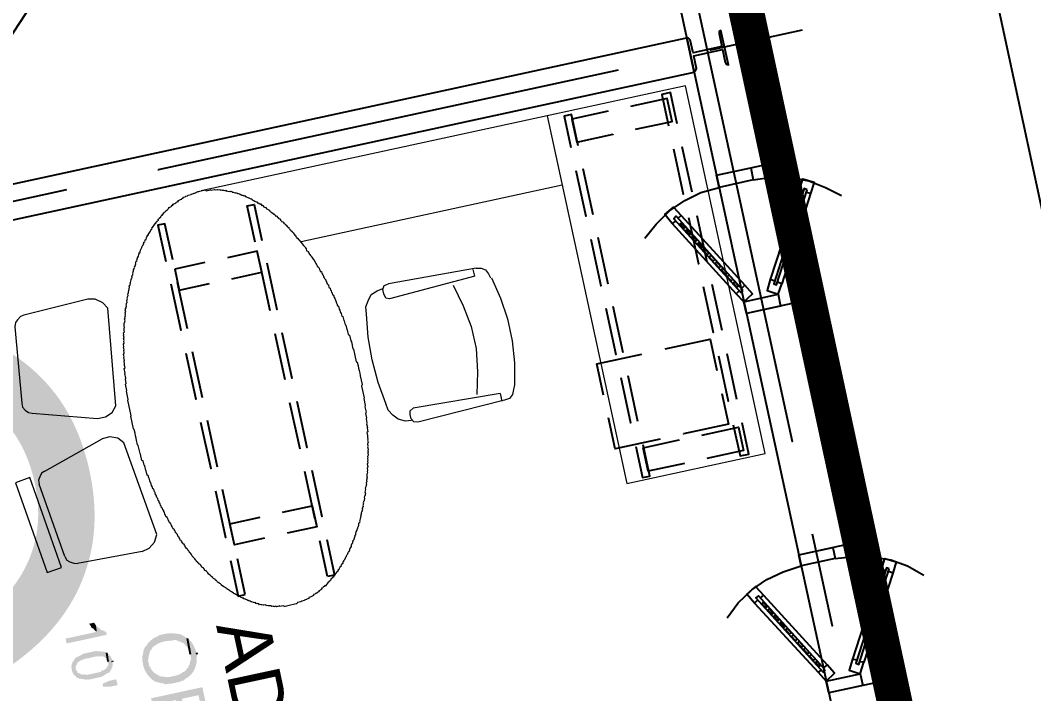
# Model space of a CAD drawing. Header units: inches. Extents: x -48022 to 80112, y -8164 to 5118.
# Drawn here: x 63969.9 to 64142.2, y 1388.5 to 1502.9 of the extents above; entities that cross this region are included whole.
import ezdxf
from ezdxf.enums import TextEntityAlignment as Align
from ezdxf.xclip import XClip

# ---------------------------------------------------------------- set-up
doc = ezdxf.new("R2010")
doc.units = ezdxf.units.IN
doc.header["$LTSCALE"] = 10
doc.header["$XCLIPFRAME"] = 0
doc.header["$PDMODE"] = 32
doc.linetypes.add('Amconstr', pattern=[9999, 9999, 0])
for name, color, linetype in [('1_DIM', 1, 'Continuous'), ('1_TEXT', 3, 'Continuous'), ('A-TEXT-P', 3, 'Continuous'), ('FURN', 6, 'Continuous'), ('new partion wall', 1, 'Continuous'), ('Plot Boundary', 1, 'Continuous'), ('roads & footpath', 161, 'Continuous')]:
    doc.layers.add(name, color=color, linetype=linetype)
doc.styles.add('1by8in-1F', font='arial.ttf', dxfattribs={"height": 6})
doc.styles.add('ARC_IMP 001 1_1', font='ARIALN.TTF', dxfattribs={"height": 0.078125})
doc.styles.get("Standard").update_dxf_attribs({"font": 'sanss___.ttf'})
doc.dimstyles.new('STANDARD_WS', dxfattribs={"dimscale": 180, "dimtxt": 0.18, "dimasz": 0.0625, "dimexe": 0.1875, "dimexo": 0.0625, "dimgap": 0.09375, "dimtad": 0, "dimdec": 0, "dimzin": 3, "dimdsep": 46, "dimlunit": 4, "dimtxsty": 'Standard', "dimblk": 'DOT', "dimcen": 0.09375, "dimadec": 3, "dimazin": 0, "dimtfac": 1, "dimtdec": 0, "dimtofl": 0, "dimtmove": 1, "dimatfit": 3, "dimldrblk": 'CLOSED', "dimfxl": 0, "dimfrac": 2, "dimtolj": 1, "dimtzin": 3, "dimarcsym": 0})

# ---------------------------------------------------------------- blocks, each defined once
blk = doc.blocks.new('pdf plan')
for points in [[(293.067, 417.253), (293.034, 417.237), (293.017, 417.187), (292.984, 417.187), (292.968, 417.154), (292.902, 417.088), (292.902, 417.088), (292.895, 417.075), (292.889, 417.06), (292.882, 417.044), (292.875, 417.027), (292.867, 417.009), (292.86, 416.99), (292.853, 416.97), (292.845, 416.95), (292.838, 416.928), (292.831, 416.907), (292.824, 416.885), (292.817, 416.863), (292.81, 416.84), (292.804, 416.818), (292.798, 416.796), (292.793, 416.774), (292.788, 416.753), (292.783, 416.732), (292.779, 416.712), (292.776, 416.693), (292.773, 416.674), (292.771, 416.656), (292.77, 416.64), (292.769, 416.625), (292.769, 416.625), (292.769, 416.36), (292.802, 416.311), (292.802, 416.261), (292.819, 416.228), (292.819, 416.178), (292.869, 416.096), (292.869, 416.079), (292.902, 416.029), (292.951, 415.947), (292.984, 415.93), (293.017, 415.881), (293.051, 415.831), (293.067, 415.814), (293.117, 415.781), (293.166, 415.748), (293.183, 415.748), (293.216, 415.732), (293.266, 415.715), (293.299, 415.699), (293.348, 415.666), (293.414, 415.666), (293.448, 415.649), (293.497, 415.649), (293.497, 415.649), (293.52, 415.647), (293.543, 415.646), (293.565, 415.644), (293.588, 415.644), (293.611, 415.643), (293.633, 415.644), (293.656, 415.644), (293.678, 415.645), (293.701, 415.647), (293.723, 415.649), (293.746, 415.652), (293.768, 415.655), (293.79, 415.659), (293.812, 415.664), (293.834, 415.669), (293.856, 415.675), (293.878, 415.681), (293.9, 415.689), (293.921, 415.697), (293.942, 415.705), (293.964, 415.715), (293.985, 415.725), (294.006, 415.736), (294.026, 415.748), (294.026, 415.748), (294.109, 415.798), (294.159, 415.831), (293.497, 415.831), (293.448, 415.864), (293.414, 415.864), (293.249, 415.947), (293.199, 415.98), (293.183, 416.029), (293.166, 416.029), (293.133, 416.046), (293.133, 416.046), (293.117, 416.073), (293.103, 416.1), (293.089, 416.127), (293.077, 416.155), (293.065, 416.182), (293.055, 416.21), (293.046, 416.238), (293.038, 416.266), (293.031, 416.294), (293.025, 416.322), (293.02, 416.35), (293.015, 416.379), (293.012, 416.407), (293.01, 416.436), (293.009, 416.465), (293.008, 416.493), (293.009, 416.522), (293.01, 416.551), (293.012, 416.58), (293.015, 416.608), (293.019, 416.637), (293.023, 416.666), (293.028, 416.695), (293.034, 416.724), (293.034, 416.724), (293.034, 416.84), (293.067, 416.923), (293.1, 416.939), (293.117, 416.989), (293.133, 417.022), (293.166, 417.038), (293.183, 417.071), (293.199, 417.105), (293.199, 417.105), (293.21, 417.111), (293.22, 417.117), (293.23, 417.122), (293.241, 417.128), (293.251, 417.134), (293.261, 417.139), (293.272, 417.145), (293.282, 417.15), (293.292, 417.155), (293.303, 417.16), (293.313, 417.166), (293.323, 417.171), (293.334, 417.176), (293.344, 417.181), (293.354, 417.186), (293.365, 417.192), (293.375, 417.197), (293.386, 417.202), (293.396, 417.208), (293.406, 417.213), (293.417, 417.219), (293.427, 417.225), (293.437, 417.231), (293.448, 417.237), (293.448, 417.237), (293.596, 417.237)], [(293.596, 417.452), (293.547, 417.452), (293.547, 417.452), (293.528, 417.448), (293.509, 417.444), (293.49, 417.44), (293.471, 417.436), (293.452, 417.432), (293.433, 417.429), (293.414, 417.425), (293.395, 417.421), (293.376, 417.416), (293.357, 417.412), (293.338, 417.407), (293.319, 417.402), (293.301, 417.397), (293.283, 417.391), (293.264, 417.385), (293.247, 417.378), (293.229, 417.371), (293.212, 417.364), (293.195, 417.355), (293.178, 417.346), (293.162, 417.337), (293.147, 417.326), (293.131, 417.315), (293.117, 417.303), (293.117, 417.303), (293.067, 417.253), (293.596, 417.237), (293.729, 417.237), (293.795, 417.22), (293.828, 417.187), (293.878, 417.171), (293.927, 417.154), (293.944, 417.138), (293.977, 417.105), (294.026, 417.071), (294.043, 417.038), (294.076, 417.005), (294.109, 416.956), (294.126, 416.923), (294.126, 416.873), (294.175, 416.79), (294.175, 416.757), (294.192, 416.691), (294.192, 416.691), (294.192, 416.681), (294.192, 416.67), (294.192, 416.66), (294.192, 416.65), (294.192, 416.64), (294.192, 416.629), (294.192, 416.619), (294.192, 416.609), (294.192, 416.599), (294.192, 416.589), (294.192, 416.579), (294.192, 416.569), (294.192, 416.559), (294.192, 416.55), (294.192, 416.54), (294.192, 416.531), (294.192, 416.521), (294.192, 416.512), (294.192, 416.503), (294.192, 416.494), (294.192, 416.485), (294.192, 416.476), (294.192, 416.468), (294.192, 416.46), (294.192, 416.46), (294.192, 416.393), (294.175, 416.344), (294.175, 416.311), (294.159, 416.244), (294.126, 416.195), (294.126, 416.162), (294.109, 416.112), (294.093, 416.096), (294.043, 416.046), (294.026, 416.029), (294.026, 416.013), (293.977, 415.98), (293.96, 415.947), (293.927, 415.93), (293.878, 415.897), (293.828, 415.881), (293.795, 415.864), (293.745, 415.864), (293.712, 415.831), (293.596, 415.831), (294.159, 415.831), (294.192, 415.864), (294.225, 415.897), (294.258, 415.947), (294.275, 415.98), (294.324, 416.079), (294.357, 416.162), (294.407, 416.244), (294.407, 416.344), (294.423, 416.393), (294.423, 416.724), (294.407, 416.79), (294.407, 416.84), (294.357, 416.923), (294.341, 416.956), (294.341, 417.005), (294.324, 417.022), (294.275, 417.105), (294.258, 417.138), (294.225, 417.171), (294.192, 417.22), (294.159, 417.237), (294.109, 417.286), (294.076, 417.303), (294.043, 417.32), (294.026, 417.336), (293.894, 417.402), (293.828, 417.402), (293.795, 417.419), (293.745, 417.419), (293.712, 417.452), (293.646, 417.452)], [(295.929, 417.402), (294.754, 417.402), (294.754, 415.666), (294.986, 415.666), (294.986, 416.46), (295.813, 416.46), (295.813, 416.658), (294.986, 416.658), (294.986, 417.22), (295.929, 417.22)], [(292.389, 414.673), (292.29, 414.673), (292.273, 414.64), (292.24, 414.607), (292.224, 414.59), (292.207, 414.541), (292.191, 414.524), (292.141, 414.491), (292.124, 414.491), (292.108, 414.458), (292.075, 414.442), (292.042, 414.425), (292.009, 414.392), (292.224, 414.375), (292.224, 413.317), (292.389, 413.317)], [(292.968, 414.541), (292.951, 414.508), (292.918, 414.491), (292.902, 414.442), (292.902, 414.392), (292.885, 414.375), (292.885, 414.359), (292.869, 414.342), (292.869, 414.276), (292.836, 414.227), (292.836, 414.227), (292.836, 414.218), (292.836, 414.21), (292.836, 414.203), (292.836, 414.195), (292.836, 414.187), (292.836, 414.18), (292.836, 414.172), (292.836, 414.165), (292.836, 414.157), (292.836, 414.15), (292.836, 414.143), (292.836, 414.136), (292.836, 414.128), (292.836, 414.121), (292.836, 414.114), (292.836, 414.107), (292.836, 414.099), (292.836, 414.092), (292.836, 414.084), (292.836, 414.077), (292.836, 414.069), (292.836, 414.061), (292.836, 414.053), (292.836, 414.045), (292.836, 414.045), (292.836, 413.863), (292.836, 413.863), (292.836, 413.843), (292.836, 413.826), (292.837, 413.811), (292.838, 413.797), (292.839, 413.786), (292.841, 413.776), (292.842, 413.767), (292.844, 413.76), (292.846, 413.753), (292.848, 413.748), (292.85, 413.743), (292.852, 413.739), (292.854, 413.735), (292.856, 413.731), (292.858, 413.727), (292.86, 413.723), (292.862, 413.719), (292.863, 413.714), (292.865, 413.708), (292.866, 413.702), (292.867, 413.694), (292.868, 413.686), (292.868, 413.676), (292.869, 413.664), (292.869, 413.664), (292.885, 413.631), (292.885, 413.598), (292.902, 413.582), (292.902, 413.532), (292.918, 413.515), (292.918, 413.482), (292.951, 413.466), (292.968, 413.449), (292.984, 413.433), (293.017, 413.4), (293.034, 413.367), (293.051, 413.367), (293.1, 413.333), (293.1, 413.333), (293.105, 413.331), (293.109, 413.329), (293.114, 413.327), (293.119, 413.325), (293.125, 413.323), (293.131, 413.321), (293.137, 413.319), (293.143, 413.318), (293.15, 413.316), (293.156, 413.314), (293.163, 413.312), (293.17, 413.311), (293.178, 413.309), (293.185, 413.308), (293.193, 413.306), (293.201, 413.305), (293.209, 413.304), (293.216, 413.303), (293.225, 413.302), (293.233, 413.302), (293.241, 413.301), (293.249, 413.301), (293.257, 413.3), (293.266, 413.3), (293.266, 413.3), (293.348, 413.3), (293.398, 413.317), (293.431, 413.317), (293.448, 413.333), (293.497, 413.367), (293.514, 413.383), (293.563, 413.4), (293.58, 413.433), (293.266, 413.433), (293.216, 413.449), (293.199, 413.449), (293.166, 413.466), (293.117, 413.515), (293.067, 413.548), (293.067, 413.582), (293.051, 413.598), (293.051, 413.615), (293.034, 413.631), (293.034, 413.631), (293.034, 413.65), (293.033, 413.667), (293.033, 413.681), (293.032, 413.692), (293.03, 413.702), (293.029, 413.71), (293.028, 413.716), (293.026, 413.722), (293.024, 413.727), (293.023, 413.731), (293.021, 413.735), (293.02, 413.739), (293.018, 413.743), (293.017, 413.748), (293.015, 413.754), (293.014, 413.761), (293.014, 413.77), (293.013, 413.78), (293.013, 413.792), (293.013, 413.807), (293.013, 413.825), (293.014, 413.845), (293.016, 413.869), (293.017, 413.896), (293.017, 413.896), (293.017, 414.061), (293.017, 414.061), (293.016, 414.094), (293.014, 414.122), (293.013, 414.145), (293.013, 414.165), (293.013, 414.18), (293.013, 414.193), (293.014, 414.203), (293.014, 414.21), (293.015, 414.215), (293.017, 414.219), (293.018, 414.221), (293.02, 414.222), (293.021, 414.223), (293.023, 414.224), (293.024, 414.225), (293.026, 414.227), (293.028, 414.229), (293.029, 414.233), (293.03, 414.239), (293.032, 414.247), (293.033, 414.258), (293.033, 414.272), (293.034, 414.289), (293.034, 414.309), (293.034, 414.309), (293.051, 414.342), (293.051, 414.375), (293.067, 414.392), (293.067, 414.425), (293.1, 414.442), (293.133, 414.491), (293.166, 414.508), (293.199, 414.524), (293.266, 414.524)], [(293.266, 414.673), (293.199, 414.673), (293.166, 414.657), (293.117, 414.657), (293.1, 414.64), (293.051, 414.607), (293.034, 414.59), (292.984, 414.574), (292.968, 414.541), (293.266, 414.524), (293.348, 414.524), (293.398, 414.508), (293.414, 414.491), (293.431, 414.458), (293.481, 414.425), (293.481, 414.392), (293.497, 414.375), (293.497, 414.359), (293.514, 414.342), (293.514, 414.243), (293.547, 414.227), (293.547, 414.045), (293.547, 414.045), (293.547, 414.034), (293.547, 414.024), (293.547, 414.013), (293.547, 414.002), (293.547, 413.991), (293.547, 413.98), (293.547, 413.969), (293.547, 413.958), (293.547, 413.946), (293.547, 413.935), (293.547, 413.924), (293.547, 413.912), (293.547, 413.901), (293.547, 413.89), (293.547, 413.878), (293.547, 413.867), (293.547, 413.856), (293.547, 413.845), (293.547, 413.834), (293.547, 413.823), (293.547, 413.812), (293.547, 413.801), (293.547, 413.79), (293.547, 413.78), (293.547, 413.78), (293.547, 413.747), (293.514, 413.697), (293.514, 413.697), (293.516, 413.686), (293.517, 413.676), (293.518, 413.667), (293.519, 413.66), (293.52, 413.654), (293.52, 413.648), (293.52, 413.644), (293.52, 413.64), (293.519, 413.637), (293.518, 413.634), (293.517, 413.632), (293.516, 413.629), (293.514, 413.626), (293.512, 413.624), (293.51, 413.62), (293.508, 413.616), (293.505, 413.612), (293.502, 413.607), (293.499, 413.6), (293.496, 413.593), (293.492, 413.584), (293.489, 413.574), (293.485, 413.562), (293.481, 413.548), (293.481, 413.548), (293.431, 413.515), (293.414, 413.466), (293.365, 413.466), (293.348, 413.449), (293.299, 413.433), (293.266, 413.433), (293.58, 413.433), (293.596, 413.466), (293.629, 413.482), (293.629, 413.532), (293.646, 413.582), (293.663, 413.598), (293.663, 413.631), (293.696, 413.681), (293.696, 413.747), (293.712, 413.78), (293.712, 413.78), (293.712, 413.792), (293.712, 413.805), (293.712, 413.817), (293.712, 413.828), (293.712, 413.84), (293.712, 413.852), (293.712, 413.863), (293.712, 413.875), (293.712, 413.886), (293.712, 413.898), (293.712, 413.909), (293.712, 413.921), (293.712, 413.932), (293.712, 413.943), (293.712, 413.955), (293.712, 413.966), (293.712, 413.978), (293.712, 413.989), (293.712, 414.001), (293.712, 414.013), (293.712, 414.025), (293.712, 414.037), (293.712, 414.049), (293.712, 414.061), (293.712, 414.061), (293.712, 414.21), (293.696, 414.243), (293.696, 414.293), (293.663, 414.342), (293.663, 414.375), (293.646, 414.392), (293.629, 414.442), (293.629, 414.491), (293.629, 414.491), (293.614, 414.507), (293.601, 414.52), (293.589, 414.532), (293.579, 414.541), (293.571, 414.55), (293.564, 414.557), (293.557, 414.562), (293.552, 414.567), (293.548, 414.571), (293.544, 414.575), (293.54, 414.578), (293.536, 414.58), (293.533, 414.583), (293.529, 414.585), (293.524, 414.588), (293.519, 414.592), (293.513, 414.596), (293.506, 414.601), (293.498, 414.606), (293.488, 414.613), (293.477, 414.622), (293.464, 414.632), (293.448, 414.643), (293.431, 414.657), (293.431, 414.657), (293.398, 414.657), (293.348, 414.673), (293.299, 414.673)], [(293.944, 414.194), (293.894, 414.442), (293.894, 414.673), (294.093, 414.673), (294.093, 414.442), (294.043, 414.194)], [(292.009, 414.392), (291.975, 414.375), (291.926, 414.359), (291.909, 414.342), (291.909, 414.16), (291.926, 414.194), (291.975, 414.21), (292.009, 414.227), (292.042, 414.227), (292.075, 414.243), (292.075, 414.276), (292.124, 414.293), (292.141, 414.309), (292.191, 414.342), (292.207, 414.359), (292.224, 414.375)]]:
    blk.add_hatch(color=250).paths.add_polyline_path(points)
at = {"color": 250, "linetype": 'Continuous', "lineweight": 9}
blk.add_line((278.694, 420.793), (278.694, 420.843), dxfattribs=at)
at = {"color": 250, "linetype": 'Continuous', "lineweight": -2}
for p, q in [((293.067, 417.253), (293.596, 417.237)), ((293.596, 417.452), (293.646, 417.452)), ((292.968, 414.541), (293.266, 414.524)), ((293.266, 414.673), (293.299, 414.673))]:
    blk.add_line(p, q, dxfattribs=at)
for points in [[(277.718, 441.418), (277.718, 438.309), (277.718, 438.309)], [(282.217, 438.788), (282.25, 439.4), (282.399, 439.996), (282.63, 440.575), (282.961, 441.071), (283.342, 441.534)], [(295.035, 438.788), (295.102, 439.4), (295.234, 439.996), (295.465, 440.575), (295.78, 441.071), (296.193, 441.534)], [(282.928, 440.327), (282.862, 440.211), (282.531, 440.393), (282.713, 440.74), (283.06, 440.542), (282.994, 440.426)], [(295.78, 440.327), (295.713, 440.211), (295.383, 440.393), (295.565, 440.74), (295.912, 440.542), (295.829, 440.426)], [(283.06, 440.542), (285.773, 438.987), (285.773, 438.987)], [(295.912, 440.542), (298.591, 438.987), (298.591, 438.987)], [(282.862, 440.211), (285.558, 438.639), (285.558, 438.639)], [(295.713, 440.211), (298.409, 438.639), (298.409, 438.639)], [(285.641, 438.772), (285.558, 438.639), (285.889, 438.458), (286.087, 438.788), (285.773, 438.987), (285.69, 438.855)], [(298.476, 438.772), (298.409, 438.639), (298.74, 438.458), (298.939, 438.788), (298.591, 438.987), (298.542, 438.855)], [(275.403, 438.209), (290.95, 438.209), (290.95, 438.209)], [(285.69, 437.564), (285.773, 437.432), (286.087, 437.631), (285.889, 437.961), (285.558, 437.779), (285.641, 437.647)], [(294.076, 438.209), (297.186, 438.209), (297.186, 438.209)], [(298.542, 437.564), (298.591, 437.432), (298.939, 437.631), (298.74, 437.961), (298.409, 437.779), (298.476, 437.647)], [(281.803, 437.631), (286.484, 437.631), (286.484, 437.631)], [(283.342, 434.868), (282.961, 435.332), (282.63, 435.861), (282.399, 436.423), (282.25, 437.002), (282.217, 437.631)], [(282.862, 436.208), (285.558, 437.779), (285.558, 437.779)], [(294.655, 437.631), (299.336, 437.631), (299.336, 437.631)], [(296.193, 434.868), (295.78, 435.332), (295.465, 435.861), (295.234, 436.423), (295.102, 437.002), (295.035, 437.631)], [(295.713, 436.208), (298.409, 437.779), (298.409, 437.779)], [(283.06, 435.861), (285.773, 437.432), (285.773, 437.432)], [(295.912, 435.861), (298.591, 437.432), (298.591, 437.432)], [(279.868, 436.721), (278.81, 436.721), (278.81, 436.423), (279.868, 436.423)], [(282.184, 436.721), (280.646, 436.721), (280.646, 436.721)], [(284.549, 436.721), (282.978, 436.721), (282.978, 436.721)], [(286.865, 436.721), (285.31, 436.721), (285.31, 436.721)], [(289.197, 436.721), (287.659, 436.721), (287.659, 436.721)], [(291.049, 436.423), (291.049, 436.721), (289.991, 436.721)], [(279.753, 435.332), (279.753, 436.572), (278.975, 436.572), (278.975, 435.332)], [(280.646, 436.423), (282.184, 436.423), (282.184, 436.423)], [(282.978, 436.423), (284.549, 436.423), (284.549, 436.423)], [(285.31, 436.423), (286.865, 436.423), (286.865, 436.423)], [(287.063, 434.753), (287.063, 436.274), (288.122, 436.274)], [(287.659, 436.423), (289.197, 436.423), (289.197, 436.423)], [(288.899, 436.274), (289.941, 436.274), (289.941, 436.274)], [(289.941, 436.274), (289.941, 434.753), (289.941, 434.753)], [(289.991, 436.423), (291.049, 436.423), (291.049, 436.423)], [(290.106, 435.332), (290.106, 436.572), (290.9, 436.572), (290.9, 435.332)], [(282.994, 435.993), (283.06, 435.861), (282.713, 435.679), (282.531, 436.01), (282.862, 436.208), (282.928, 436.076)], [(295.829, 435.993), (295.912, 435.861), (295.565, 435.679), (295.383, 436.01), (295.713, 436.208), (295.78, 436.076)], [(277.718, 435.183), (277.718, 419.602), (277.718, 419.602)], [(278.975, 434.571), (278.975, 433.347), (279.753, 433.347)], [(279.753, 433.347), (279.753, 434.571), (279.753, 434.571)], [(290.106, 433.347), (290.106, 434.571), (290.106, 434.571)], [(290.9, 434.571), (290.9, 433.347), (290.106, 433.347)], [(288.122, 432.437), (287.063, 432.437), (287.063, 433.959)], [(289.941, 433.959), (289.941, 432.437), (288.899, 432.437)], [(279.885, 433.363), (278.826, 433.363), (278.826, 433.115), (279.885, 433.115)], [(282.217, 433.363), (280.662, 433.363), (280.662, 433.363)], [(284.566, 433.363), (282.994, 433.363), (282.994, 433.363)], [(286.898, 433.363), (285.326, 433.363), (285.326, 433.363)], [(289.213, 433.363), (287.675, 433.363), (287.675, 433.363)], [(291.066, 433.115), (291.066, 433.363), (290.007, 433.363)], [(280.662, 433.115), (282.217, 433.115), (282.217, 433.115)], [(282.994, 433.115), (284.566, 433.115), (284.566, 433.115)], [(285.326, 433.115), (286.898, 433.115), (286.898, 433.115)], [(287.675, 433.115), (289.213, 433.115), (289.213, 433.115)], [(290.007, 433.115), (291.066, 433.115), (291.066, 433.115)], [(280.728, 422.232), (279.504, 422.232), (279.504, 422.463), (280.728, 422.463)], [(281.754, 421.223), (281.754, 422.232), (281.043, 422.232), (281.043, 421.223)], [(281.489, 422.463), (283.06, 422.463), (283.06, 422.463)], [(283.06, 422.232), (281.489, 422.232), (281.489, 422.232)], [(283.838, 422.463), (285.393, 422.463), (285.393, 422.463)], [(285.393, 422.232), (283.838, 422.232), (283.838, 422.232)], [(286.17, 422.463), (287.741, 422.463), (287.741, 422.463)], [(287.741, 422.232), (286.17, 422.232), (286.17, 422.232)], [(288.502, 422.463), (290.073, 422.463), (290.073, 422.463)], [(290.073, 422.232), (288.502, 422.232), (288.502, 422.232)], [(289.66, 421.223), (289.66, 422.232), (290.371, 422.232), (290.371, 421.223)], [(290.851, 422.463), (292.058, 422.463), (292.058, 422.232)], [(292.058, 422.232), (290.851, 422.232), (290.851, 422.232)], [(281.043, 419.437), (281.754, 419.437), (281.754, 420.462)], [(281.043, 420.462), (281.043, 419.437), (281.043, 419.437)], [(290.371, 419.437), (289.66, 419.437), (289.66, 420.462)], [(290.371, 420.462), (290.371, 419.437), (290.371, 419.437)], [(280.728, 419.437), (279.504, 419.437), (279.504, 419.205), (280.728, 419.205)], [(283.06, 419.437), (281.489, 419.437), (281.489, 419.437)], [(281.489, 419.205), (283.06, 419.205), (283.06, 419.205)], [(285.393, 419.437), (283.838, 419.437), (283.838, 419.437)], [(283.838, 419.205), (285.393, 419.205), (285.393, 419.205)], [(287.741, 419.437), (286.17, 419.437), (286.17, 419.437)], [(286.17, 419.205), (287.741, 419.205), (287.741, 419.205)], [(290.073, 419.437), (288.502, 419.437), (288.502, 419.437)], [(288.502, 419.205), (290.073, 419.205), (290.073, 419.205)], [(292.058, 419.437), (290.851, 419.437), (290.851, 419.437)], [(290.851, 419.205), (292.058, 419.205), (292.058, 419.437)], [(277.718, 416.493), (277.718, 413.383), (277.718, 413.383)]]:
    blk.add_lwpolyline(points, dxfattribs=at)
for points in [[(282.912, 440.459), (282.845, 440.376), (285.723, 438.722), (285.773, 438.805)], [(295.747, 440.459), (295.697, 440.376), (298.558, 438.722), (298.625, 438.805)], [(281.803, 437.631), (281.803, 439.946), (273.633, 439.946), (273.633, 437.631)], [(294.655, 437.631), (294.655, 439.946), (286.484, 439.946), (286.484, 437.631)], [(307.506, 437.631), (307.506, 439.946), (299.336, 439.946), (299.336, 437.631)], [(277.238, 437.73), (277.172, 437.68), (277.156, 437.631), (278.314, 437.631), (278.28, 437.68), (278.214, 437.73), (277.784, 437.73), (277.784, 438.706), (278.214, 438.706), (278.28, 438.722), (278.314, 438.788), (277.156, 438.788), (277.172, 438.722), (277.238, 438.706), (277.685, 438.706), (277.685, 437.73)], [(281.803, 437.631), (281.803, 438.788), (282.217, 438.788), (282.217, 437.631)], [(286.087, 437.631), (286.087, 438.788), (286.484, 438.788), (286.484, 437.631)], [(294.655, 437.631), (294.655, 438.788), (295.035, 438.788), (295.035, 437.631)], [(298.939, 437.631), (298.939, 438.788), (299.336, 438.788), (299.336, 437.631)], [(285.723, 437.68), (282.845, 436.043), (282.912, 435.943), (285.773, 437.597)], [(298.558, 437.68), (295.697, 436.043), (295.747, 435.943), (298.625, 437.597)], [(284.863, 437.184), (285.029, 437.283), (285.078, 437.217), (284.896, 437.118)], [(285.111, 437.333), (285.277, 437.432), (285.326, 437.366), (285.161, 437.267)], [(285.36, 437.482), (285.541, 437.564), (285.575, 437.498), (285.409, 437.416)], [(297.715, 437.184), (297.88, 437.283), (297.93, 437.217), (297.748, 437.118)], [(297.963, 437.333), (298.128, 437.432), (298.178, 437.366), (298.013, 437.267)], [(298.211, 437.482), (298.393, 437.564), (298.409, 437.498), (298.261, 437.416)], [(284.351, 436.886), (284.516, 436.985), (284.566, 436.919), (284.4, 436.82)], [(284.599, 437.035), (284.781, 437.134), (284.814, 437.068), (284.648, 436.969)], [(297.202, 436.886), (297.367, 436.985), (297.417, 436.919), (297.252, 436.82)], [(297.45, 437.035), (297.632, 437.134), (297.665, 437.068), (297.5, 436.969)], [(283.871, 436.589), (284.036, 436.688), (284.053, 436.622), (283.887, 436.539)], [(284.102, 436.737), (284.268, 436.837), (284.301, 436.77), (284.136, 436.671)], [(296.689, 436.589), (296.871, 436.688), (296.904, 436.622), (296.739, 436.539)], [(296.954, 436.737), (297.119, 436.837), (297.152, 436.77), (296.987, 436.671)], [(283.358, 436.307), (283.524, 436.39), (283.54, 436.34), (283.375, 436.241)], [(283.606, 436.456), (283.772, 436.539), (283.805, 436.473), (283.639, 436.39)], [(296.193, 436.307), (296.359, 436.39), (296.392, 436.34), (296.226, 436.241)], [(296.441, 436.456), (296.607, 436.539), (296.656, 436.473), (296.474, 436.39)], [(283.11, 436.159), (283.276, 436.241), (283.292, 436.192), (283.127, 436.092)], [(295.929, 436.159), (296.094, 436.241), (296.144, 436.192), (295.978, 436.092)]]:
    blk.add_lwpolyline(points, close=True, dxfattribs=at)
at = {"color": 250, "linetype": 'Continuous', "lineweight": 20}
for points in [[(281.803, 439.946), (281.803, 440.161), (286.484, 440.161), (286.484, 439.946)], [(294.655, 439.946), (294.655, 440.161), (299.336, 440.161), (299.336, 439.946)]]:
    blk.add_lwpolyline(points, dxfattribs=at)
at = {"color": 250, "linetype": 'Continuous', "lineweight": 13}
for points in [[(277.156, 437.631), (277.156, 412.953), (277.156, 412.953)], [(278.314, 437.631), (278.314, 412.953), (278.314, 412.953)]]:
    blk.add_lwpolyline(points, dxfattribs=at)
at = {"color": 250, "linetype": 'Continuous', "lineweight": 9}
for points in [[(278.694, 437.25), (278.694, 432.569), (291.148, 432.569), (291.148, 437.25)], [(289.958, 413.185), (289.891, 413.681), (286.765, 413.284), (286.832, 412.788)]]:
    blk.add_lwpolyline(points, close=True, dxfattribs=at)
for points in [[(278.694, 432.569), (278.694, 420.843), (278.694, 420.843)], [(281.043, 432.569), (281.043, 423.721), (281.043, 423.721)], [(283.127, 429.195), (283.16, 429.361), (283.242, 429.493), (283.391, 429.559), (283.54, 429.592)], [(283.54, 429.625), (284.268, 429.774), (284.979, 429.857), (285.723, 429.857), (286.451, 429.774), (287.162, 429.625)], [(287.162, 429.625), (287.311, 429.559), (287.311, 429.559)], [(287.311, 429.559), (287.46, 429.493), (287.576, 429.361), (287.592, 429.195)], [(283.127, 429.195), (283.011, 426.251), (283.011, 426.251)], [(283.375, 429.096), (283.143, 429.096), (283.143, 429.096)], [(283.375, 429.096), (283.507, 426.185), (283.507, 426.185)], [(287.344, 429.096), (287.212, 426.185), (287.212, 426.185)], [(287.344, 429.096), (287.609, 429.096), (287.609, 429.096)], [(287.592, 429.195), (287.692, 426.235), (287.692, 426.235)], [(283.507, 428.335), (284.251, 428.517), (284.979, 428.633), (285.723, 428.633), (286.484, 428.517), (287.212, 428.335)], [(283.16, 426.036), (283.044, 426.102), (283.011, 426.251)], [(287.692, 426.235), (287.659, 426.102), (287.543, 426.036)], [(283.838, 425.325), (283.606, 425.358), (283.424, 425.474), (283.242, 425.623), (283.16, 425.838), (283.127, 426.036)], [(283.507, 426.185), (283.457, 426.069), (283.309, 426.036), (283.16, 426.036)], [(287.592, 426.036), (287.576, 425.838), (287.46, 425.623), (287.295, 425.474), (287.096, 425.358), (286.865, 425.325), (286.137, 425.226), (285.36, 425.193), (284.599, 425.226), (283.838, 425.325)], [(287.394, 426.036), (287.278, 426.069), (287.212, 426.185)], [(287.543, 426.036), (287.394, 426.036), (287.394, 426.036)], [(281.258, 423.82), (281.274, 423.82), (281.307, 423.836), (281.373, 423.836), (281.39, 423.869), (281.406, 423.869), (281.423, 423.886), (281.456, 423.886), (281.473, 423.902), (281.489, 423.902), (281.522, 423.919), (281.539, 423.919), (281.572, 423.952), (281.605, 423.952), (281.622, 423.969), (281.655, 423.969), (281.688, 423.985), (281.704, 423.985), (281.721, 424.018), (281.77, 424.018), (281.787, 424.035), (281.837, 424.035), (281.853, 424.051), (281.87, 424.051), (281.903, 424.068), (281.952, 424.068), (281.985, 424.101), (282.002, 424.101), (282.018, 424.117), (282.068, 424.117), (282.085, 424.134), (282.134, 424.134), (282.151, 424.167), (282.217, 424.167), (282.233, 424.184), (282.25, 424.184), (282.283, 424.2), (282.333, 424.2), (282.366, 424.217), (282.399, 424.217), (282.449, 424.25), (282.482, 424.25), (282.515, 424.266), (282.581, 424.266), (282.597, 424.283), (282.614, 424.283), (282.63, 424.299), (282.713, 424.299), (282.746, 424.332), (282.812, 424.332), (282.829, 424.349), (282.895, 424.349), (282.912, 424.366), (282.978, 424.366), (282.994, 424.399), (283.077, 424.399), (283.11, 424.415), (283.16, 424.415), (283.193, 424.432), (283.276, 424.432), (283.292, 424.448), (283.375, 424.448), (283.391, 424.481), (283.491, 424.481), (283.524, 424.498), (283.606, 424.498), (283.639, 424.514), (283.739, 424.514), (283.755, 424.548), (283.887, 424.548), (283.904, 424.564), (284.036, 424.564), (284.053, 424.581), (284.202, 424.581), (284.218, 424.597), (284.367, 424.597), (284.4, 424.63), (284.599, 424.63), (284.632, 424.647), (284.863, 424.647), (284.88, 424.663), (285.31, 424.663), (285.326, 424.696), (285.459, 424.696)], [(285.79, 424.696), (286.087, 424.696), (286.137, 424.663), (286.534, 424.663), (286.55, 424.647), (286.782, 424.647), (286.832, 424.63), (287.014, 424.63), (287.047, 424.597), (287.195, 424.597), (287.229, 424.581), (287.361, 424.581), (287.394, 424.564), (287.51, 424.564), (287.526, 424.548), (287.659, 424.548), (287.675, 424.514), (287.774, 424.514), (287.824, 424.498), (287.907, 424.498), (287.923, 424.481), (288.006, 424.481), (288.039, 424.448), (288.122, 424.448), (288.138, 424.432), (288.221, 424.432), (288.271, 424.415), (288.304, 424.415), (288.337, 424.399), (288.419, 424.399), (288.452, 424.366), (288.502, 424.366), (288.519, 424.349), (288.585, 424.349), (288.601, 424.332), (288.668, 424.332), (288.684, 424.299), (288.783, 424.299), (288.8, 424.283), (288.816, 424.283), (288.833, 424.266), (288.899, 424.266), (288.932, 424.25), (288.982, 424.25), (289.015, 424.217), (289.048, 424.217), (289.098, 424.2), (289.131, 424.2), (289.164, 424.184), (289.18, 424.184), (289.213, 424.167), (289.263, 424.167), (289.279, 424.134), (289.346, 424.134), (289.362, 424.117), (289.395, 424.117), (289.412, 424.101), (289.428, 424.101), (289.461, 424.068), (289.511, 424.068), (289.544, 424.051), (289.561, 424.051), (289.577, 424.035), (289.643, 424.035), (289.66, 424.018), (289.693, 424.018), (289.71, 423.985), (289.726, 423.985), (289.743, 423.969), (289.792, 423.969), (289.842, 423.952), (289.858, 423.952), (289.875, 423.919), (289.891, 423.919), (289.925, 423.902), (289.941, 423.902), (289.958, 423.886), (289.991, 423.886), (290.007, 423.869), (290.04, 423.869), (290.073, 423.836), (290.106, 423.836), (290.123, 423.82), (290.156, 423.82), (290.173, 423.803), (290.189, 423.803), (290.222, 423.77), (290.239, 423.77), (290.255, 423.754), (290.272, 423.754), (290.305, 423.737), (290.321, 423.737), (290.338, 423.721), (290.371, 423.721), (290.404, 423.687), (290.421, 423.687), (290.454, 423.671), (290.47, 423.671), (290.487, 423.654), (290.52, 423.654), (290.553, 423.605), (290.57, 423.605), (290.603, 423.588), (290.619, 423.588), (290.636, 423.572), (290.652, 423.572), (290.685, 423.539), (290.702, 423.539), (290.752, 423.505), (290.768, 423.505), (290.785, 423.489), (290.801, 423.456), (290.834, 423.456), (290.851, 423.439), (290.867, 423.439), (290.9, 423.423), (290.917, 423.423), (290.933, 423.39), (290.95, 423.39), (291, 423.357), (291.016, 423.357), (291.016, 423.34), (291.049, 423.34), (291.082, 423.29), (291.099, 423.29), (291.132, 423.274), (291.148, 423.274), (291.165, 423.241), (291.182, 423.241), (291.182, 423.224), (291.215, 423.208)], [(280.811, 423.588), (280.844, 423.588), (280.861, 423.605), (280.877, 423.605)], [(279.306, 422.397), (279.306, 422.43), (279.339, 422.43), (279.356, 422.447), (279.356, 422.463), (279.372, 422.463), (279.372, 422.48), (279.405, 422.513), (279.438, 422.546), (279.438, 422.579), (279.455, 422.579), (279.488, 422.596), (279.488, 422.612), (279.504, 422.612), (279.521, 422.629), (279.521, 422.662), (279.537, 422.662), (279.537, 422.678), (279.571, 422.695), (279.587, 422.695), (279.587, 422.712), (279.604, 422.745), (279.637, 422.745), (279.653, 422.761), (279.653, 422.778), (279.67, 422.778), (279.686, 422.811), (279.686, 422.827), (279.719, 422.827), (279.753, 422.86), (279.786, 422.894), (279.802, 422.894), (279.802, 422.91), (279.819, 422.927), (279.835, 422.927), (279.885, 422.976), (279.934, 423.009), (279.951, 423.009), (279.951, 423.042), (279.968, 423.042), (279.984, 423.059), (280.017, 423.075), (280.034, 423.075), (280.034, 423.109), (280.05, 423.125), (280.067, 423.125), (280.1, 423.142), (280.116, 423.142), (280.133, 423.158), (280.133, 423.191), (280.166, 423.191), (280.183, 423.208), (280.199, 423.208), (280.249, 423.241), (280.265, 423.241), (280.265, 423.274), (280.282, 423.274), (280.315, 423.29), (280.331, 423.29), (280.364, 423.34), (280.398, 423.34), (280.414, 423.357), (280.431, 423.357), (280.431, 423.373), (280.464, 423.39), (280.48, 423.39), (280.497, 423.423), (280.513, 423.423), (280.546, 423.439), (280.563, 423.439), (280.58, 423.456), (280.596, 423.456), (280.646, 423.505), (280.662, 423.505)], [(291.33, 423.125), (291.364, 423.125), (291.38, 423.109)], [(291.512, 422.993), (291.529, 422.976), (291.545, 422.976), (291.545, 422.96), (291.579, 422.927), (291.595, 422.927), (291.612, 422.91), (291.612, 422.894), (291.628, 422.894), (291.661, 422.86), (291.678, 422.86), (291.678, 422.844), (291.694, 422.827), (291.711, 422.827), (291.744, 422.811), (291.744, 422.778), (291.76, 422.778), (291.777, 422.761), (291.777, 422.745), (291.81, 422.745), (291.827, 422.712), (291.827, 422.695), (291.843, 422.695), (291.86, 422.678), (291.86, 422.662), (291.893, 422.662), (291.909, 422.629), (291.909, 422.612), (291.926, 422.612), (291.959, 422.596), (291.959, 422.579), (291.975, 422.579), (291.975, 422.546), (291.992, 422.53), (292.009, 422.53), (292.009, 422.513), (292.058, 422.463), (292.075, 422.447), (292.075, 422.43), (292.108, 422.43), (292.108, 422.397), (292.124, 422.381), (292.141, 422.381), (292.141, 422.364), (292.157, 422.331), (292.157, 422.315), (292.191, 422.315), (292.191, 422.298), (292.207, 422.282), (292.224, 422.248), (292.224, 422.232), (292.24, 422.232), (292.24, 422.215), (292.273, 422.182), (292.273, 422.166), (292.29, 422.166), (292.29, 422.149), (292.339, 422.1), (292.339, 422.067), (292.356, 422.067), (292.356, 422.05), (292.372, 422.017), (292.389, 422), (292.389, 421.951), (292.422, 421.951), (292.422, 421.934), (292.439, 421.918), (292.439, 421.901), (292.455, 421.868), (292.455, 421.852), (292.488, 421.835), (292.488, 421.802), (292.505, 421.785), (292.505, 421.769), (292.521, 421.752), (292.521, 421.719), (292.538, 421.703), (292.538, 421.653), (292.571, 421.636), (292.571, 421.603), (292.587, 421.603), (292.587, 421.537), (292.604, 421.537), (292.604, 421.471), (292.637, 421.471), (292.637, 421.405), (292.654, 421.388), (292.654, 421.322), (292.67, 421.306), (292.67, 421.223), (292.687, 421.19), (292.687, 421.074), (292.72, 421.041), (292.72, 421.025)], [(278.694, 420.843), (278.694, 420.991), (278.727, 421.008), (278.727, 421.157), (278.744, 421.173), (278.744, 421.273), (278.76, 421.306), (278.76, 421.372), (278.777, 421.388), (278.777, 421.455), (278.81, 421.471), (278.81, 421.521), (278.826, 421.537), (278.826, 421.57), (278.843, 421.603), (278.843, 421.636), (278.876, 421.653), (278.876, 421.686), (278.892, 421.703), (278.892, 421.719), (278.909, 421.752), (278.909, 421.785), (278.926, 421.785), (278.926, 421.835), (278.959, 421.835), (278.959, 421.868), (278.992, 421.918), (278.992, 421.951), (279.008, 421.951), (279.008, 421.984), (279.041, 422), (279.041, 422.017), (279.058, 422.05), (279.058, 422.067), (279.074, 422.067), (279.074, 422.083), (279.107, 422.1), (279.107, 422.133), (279.124, 422.133), (279.124, 422.166), (279.141, 422.166), (279.141, 422.182), (279.157, 422.215), (279.157, 422.232), (279.19, 422.232), (279.19, 422.248)], [(278.876, 420.016), (278.876, 420.032), (278.843, 420.032), (278.843, 420.098), (278.826, 420.098), (278.826, 420.164), (278.81, 420.164), (278.81, 420.214), (278.777, 420.214), (278.777, 420.28), (278.76, 420.313), (278.76, 420.363), (278.744, 420.396), (278.744, 420.495), (278.727, 420.512), (278.727, 420.545)], [(292.72, 420.644), (292.72, 420.628), (292.687, 420.594), (292.687, 420.479), (292.67, 420.479), (292.67, 420.363), (292.654, 420.346), (292.654, 420.28), (292.637, 420.28), (292.637, 420.214), (292.604, 420.198), (292.604, 420.164), (292.587, 420.131), (292.587, 420.098), (292.571, 420.065), (292.571, 420.032), (292.538, 420.032), (292.538, 419.966), (292.521, 419.966), (292.521, 419.933), (292.505, 419.9), (292.505, 419.883), (292.488, 419.867), (292.488, 419.834), (292.455, 419.817), (292.455, 419.801), (292.439, 419.784), (292.439, 419.751), (292.422, 419.734), (292.389, 419.718), (292.389, 419.668), (292.372, 419.668), (292.372, 419.652), (292.339, 419.602), (292.339, 419.569), (292.306, 419.569), (292.306, 419.536), (292.29, 419.519), (292.29, 419.503), (292.273, 419.503), (292.273, 419.486), (292.24, 419.453), (292.224, 419.437), (292.224, 419.42), (292.207, 419.42), (292.207, 419.404), (292.191, 419.371), (292.191, 419.354), (292.157, 419.354), (292.157, 419.337), (292.108, 419.271), (292.108, 419.255), (292.075, 419.255), (292.075, 419.222)], [(278.959, 419.801), (278.959, 419.834), (278.926, 419.834), (278.926, 419.867)], [(279.041, 419.652), (279.041, 419.668), (279.008, 419.685)], [(279.422, 419.139), (279.422, 419.156), (279.405, 419.156), (279.372, 419.189), (279.372, 419.205), (279.356, 419.205), (279.356, 419.222), (279.339, 419.255), (279.306, 419.255), (279.306, 419.271), (279.289, 419.288), (279.289, 419.304), (279.273, 419.304), (279.273, 419.337), (279.223, 419.371), (279.207, 419.404), (279.207, 419.42), (279.19, 419.42), (279.19, 419.437), (279.141, 419.486), (279.141, 419.503), (279.124, 419.503), (279.124, 419.536)], [(279.604, 418.957), (279.587, 418.957), (279.587, 418.974), (279.571, 418.99), (279.537, 418.99), (279.537, 419.007)], [(281.307, 417.849), (281.274, 417.849), (281.258, 417.865), (281.241, 417.865), (281.225, 417.898), (281.191, 417.898), (281.175, 417.915), (281.158, 417.915), (281.125, 417.932), (281.109, 417.932), (281.092, 417.948), (281.076, 417.948), (281.043, 417.981), (281.026, 417.981), (281.01, 417.998), (280.993, 417.998), (280.96, 418.014), (280.943, 418.014), (280.927, 418.047), (280.894, 418.047), (280.877, 418.064), (280.861, 418.064), (280.844, 418.08), (280.811, 418.08), (280.795, 418.097), (280.778, 418.097), (280.745, 418.13), (280.728, 418.13), (280.712, 418.147), (280.695, 418.163), (280.662, 418.163), (280.646, 418.196), (280.629, 418.196), (280.596, 418.213), (280.58, 418.213), (280.563, 418.229), (280.546, 418.229), (280.513, 418.246), (280.497, 418.279), (280.48, 418.279), (280.464, 418.295), (280.431, 418.295), (280.431, 418.312), (280.414, 418.312), (280.364, 418.362), (280.348, 418.362), (280.331, 418.378), (280.315, 418.378), (280.282, 418.395), (280.265, 418.395), (280.265, 418.428), (280.249, 418.444), (280.216, 418.444), (280.199, 418.461), (280.183, 418.461), (280.166, 418.477), (280.116, 418.527), (280.1, 418.527), (280.067, 418.544), (280.05, 418.577), (280.034, 418.577), (280.034, 418.593), (280.017, 418.61), (279.984, 418.61), (279.968, 418.626), (279.951, 418.626), (279.951, 418.659), (279.934, 418.676), (279.901, 418.676), (279.885, 418.692), (279.885, 418.725), (279.868, 418.725), (279.835, 418.742), (279.819, 418.742), (279.802, 418.759), (279.802, 418.775), (279.786, 418.775), (279.753, 418.808), (279.753, 418.825), (279.736, 418.825)], [(291.959, 419.106), (291.959, 419.073), (291.926, 419.073), (291.909, 419.056), (291.909, 419.04), (291.893, 419.04), (291.86, 419.007), (291.86, 418.99), (291.843, 418.99), (291.827, 418.974), (291.827, 418.957), (291.81, 418.957), (291.777, 418.924), (291.777, 418.907), (291.76, 418.907), (291.744, 418.891), (291.744, 418.874), (291.711, 418.874), (291.678, 418.825), (291.628, 418.775), (291.612, 418.775), (291.612, 418.759)], [(291.512, 418.676), (291.479, 418.676), (291.479, 418.659), (291.463, 418.626), (291.446, 418.626), (291.43, 418.61), (291.397, 418.61), (291.397, 418.593), (291.38, 418.577), (291.364, 418.577), (291.314, 418.527), (291.297, 418.51), (291.281, 418.51), (291.231, 418.461), (291.215, 418.461), (291.182, 418.444), (291.148, 418.395), (291.132, 418.395), (291.099, 418.378), (291.082, 418.378), (291.066, 418.362), (291.049, 418.362), (291.016, 418.345), (291.016, 418.312), (291, 418.312), (290.983, 418.295), (290.95, 418.295), (290.933, 418.279), (290.917, 418.279), (290.867, 418.229), (290.851, 418.229), (290.834, 418.213), (290.801, 418.213), (290.785, 418.196), (290.768, 418.196), (290.752, 418.163), (290.718, 418.163), (290.718, 418.147), (290.702, 418.13), (290.685, 418.13), (290.652, 418.097)], [(290.073, 417.832), (290.04, 417.816), (290.007, 417.816), (289.991, 417.783), (289.958, 417.783), (289.941, 417.766), (289.925, 417.766), (289.891, 417.75), (289.858, 417.75), (289.842, 417.717), (289.792, 417.717), (289.776, 417.7), (289.743, 417.7), (289.726, 417.683), (289.71, 417.683), (289.693, 417.667), (289.643, 417.667), (289.594, 417.634), (289.577, 417.634), (289.561, 417.617), (289.511, 417.617), (289.495, 417.601), (289.461, 417.601), (289.428, 417.568), (289.412, 417.568), (289.395, 417.551), (289.346, 417.551), (289.313, 417.535), (289.263, 417.535), (289.246, 417.518), (289.213, 417.518), (289.18, 417.485), (289.131, 417.485), (289.114, 417.468), (289.048, 417.468), (289.031, 417.452), (289.015, 417.452), (288.982, 417.419), (288.932, 417.419), (288.899, 417.402), (288.833, 417.402), (288.816, 417.386), (288.783, 417.386), (288.734, 417.369), (288.684, 417.369), (288.668, 417.336), (288.601, 417.336), (288.585, 417.32), (288.519, 417.32), (288.502, 417.303), (288.419, 417.303), (288.403, 417.286), (288.337, 417.286), (288.304, 417.253), (288.221, 417.253), (288.204, 417.237), (288.122, 417.237), (288.105, 417.22), (288.006, 417.22), (287.989, 417.187), (287.907, 417.187), (287.874, 417.171), (287.774, 417.171), (287.758, 417.154), (287.659, 417.154), (287.609, 417.138), (287.526, 417.138), (287.51, 417.105), (287.361, 417.105), (287.344, 417.088), (287.195, 417.088), (287.162, 417.071), (287.014, 417.071), (286.997, 417.038), (286.782, 417.038), (286.765, 417.022), (286.484, 417.022), (286.468, 417.005), (286.402, 417.005)], [(290.305, 417.932), (290.272, 417.932), (290.255, 417.915), (290.239, 417.915), (290.222, 417.898)], [(290.52, 418.047), (290.487, 418.014), (290.47, 418.014)], [(286.071, 417.005), (285.938, 417.005), (285.922, 416.989), (285.492, 416.989), (285.475, 417.005), (284.946, 417.005), (284.929, 417.022), (284.648, 417.022), (284.632, 417.038), (284.417, 417.038), (284.4, 417.071), (284.251, 417.071), (284.218, 417.088), (284.069, 417.088), (284.053, 417.105), (283.904, 417.105), (283.887, 417.138), (283.805, 417.138), (283.755, 417.154), (283.656, 417.154), (283.639, 417.171), (283.54, 417.171), (283.524, 417.187), (283.441, 417.187), (283.391, 417.22), (283.309, 417.22), (283.292, 417.237), (283.209, 417.237), (283.193, 417.253), (283.11, 417.253), (283.077, 417.286), (283.011, 417.286), (282.994, 417.303), (282.912, 417.303), (282.895, 417.32), (282.829, 417.32), (282.812, 417.336), (282.746, 417.336), (282.713, 417.369), (282.68, 417.369), (282.63, 417.386), (282.597, 417.386), (282.581, 417.402), (282.515, 417.402), (282.482, 417.419), (282.449, 417.419), (282.399, 417.452), (282.382, 417.452), (282.366, 417.468), (282.3, 417.468), (282.283, 417.485), (282.233, 417.485), (282.217, 417.518), (282.167, 417.518), (282.151, 417.535), (282.101, 417.535), (282.085, 417.551), (282.018, 417.551), (282.002, 417.568), (281.985, 417.568), (281.952, 417.601), (281.936, 417.601), (281.903, 417.617), (281.853, 417.617), (281.837, 417.634), (281.803, 417.634), (281.787, 417.667), (281.721, 417.667), (281.704, 417.683), (281.688, 417.683), (281.655, 417.7), (281.638, 417.7), (281.622, 417.717), (281.605, 417.717), (281.572, 417.75), (281.522, 417.75)], [(281.837, 417.005), (281.622, 416.873), (281.456, 416.658), (281.406, 416.41), (281.473, 414.227)], [(285.045, 416.575), (281.837, 417.005), (281.837, 417.005)], [(289.495, 417.005), (286.302, 416.575), (286.302, 416.575)], [(289.941, 416.41), (289.891, 416.658), (289.726, 416.873), (289.495, 417.005)], [(285.326, 415.897), (285.326, 416.162), (285.244, 416.41), (285.045, 416.575)], [(286.302, 416.575), (286.104, 416.41), (286.005, 416.162), (286.021, 415.897)], [(289.941, 416.41), (289.875, 414.227), (289.875, 414.227)], [(284.698, 413.813), (285.326, 415.897), (285.326, 415.897)], [(286.666, 413.813), (286.021, 415.897), (286.021, 415.897)], [(281.473, 414.227), (281.489, 414.111), (281.572, 413.995), (281.655, 413.912), (281.787, 413.863), (284.301, 413.548), (284.433, 413.548), (284.549, 413.615), (284.648, 413.697), (284.698, 413.813)], [(289.561, 413.863), (289.693, 413.912), (289.776, 413.995), (289.842, 414.111), (289.875, 414.227)], [(286.666, 413.813), (286.699, 413.697), (286.815, 413.615), (286.914, 413.548), (287.047, 413.548)], [(289.561, 413.863), (287.047, 413.548), (287.047, 413.548)]]:
    blk.add_lwpolyline(points, dxfattribs=at)
for points in [[(285.459, 424.696), (285.558, 424.696), (285.674, 424.696), (285.79, 424.696)], [(280.662, 423.505), (280.712, 423.539), (280.778, 423.555), (280.811, 423.588)], [(280.877, 423.605), (280.96, 423.687), (281.175, 423.754), (281.258, 423.82)], [(291.215, 423.208), (291.264, 423.208), (291.297, 423.158), (291.33, 423.125)], [(291.38, 423.109), (291.496, 422.976), (291.413, 423.092), (291.512, 422.993)], [(279.19, 422.248), (279.289, 422.348), (279.24, 422.331), (279.306, 422.397)], [(292.72, 421.025), (292.72, 420.892), (292.72, 420.776), (292.72, 420.644)], [(278.727, 420.545), (278.727, 420.743), (278.694, 420.611), (278.694, 420.793)], [(278.926, 419.867), (278.926, 419.916), (278.876, 419.949), (278.876, 420.016)], [(279.008, 419.685), (279.008, 419.734), (278.992, 419.767), (278.959, 419.801)], [(279.124, 419.536), (279.025, 419.635), (279.141, 419.552), (279.041, 419.652)], [(292.075, 419.222), (292.042, 419.189), (291.992, 419.139), (291.959, 419.106)], [(279.537, 419.007), (279.504, 419.056), (279.455, 419.106), (279.422, 419.139)], [(279.736, 418.825), (279.686, 418.874), (279.653, 418.907), (279.604, 418.957)], [(291.612, 418.759), (291.562, 418.709), (291.612, 418.792), (291.512, 418.676)], [(281.522, 417.75), (281.473, 417.783), (281.324, 417.832), (281.307, 417.849)], [(290.222, 417.898), (290.156, 417.882), (290.123, 417.832), (290.073, 417.832)], [(290.47, 418.014), (290.437, 417.981), (290.338, 417.981), (290.305, 417.932)], [(290.652, 418.097), (290.603, 418.097), (290.57, 418.047), (290.52, 418.047)], [(286.402, 417.005), (286.286, 417.005), (286.187, 417.005), (286.071, 417.005)]]:
    blk.add_open_spline(points, degree=3, dxfattribs=at)
at = {"layer": 'FURN', "color": 250, "linetype": 'Amconstr', "lineweight": 25}
blk.add_line((273.516, 414.594), (270.708, 417.44), dxfattribs=at)
at = {"layer": 'new partion wall', "color": 250}
blk.add_lwpolyline([(277.156, 437.668), (277.156, 400.846), (278.314, 400.846), (278.314, 437.631), (277.156, 437.631)], dxfattribs=at)
at = {"layer": 'Plot Boundary', "color": 5, "linetype": 'ByBlock'}
blk.add_lwpolyline([(173.816, 439.924), (484.814, 439.377), (484.645, 343.505), (173.647, 344.053)], close=True, dxfattribs=at)
at = {"layer": 'A-TEXT-P', "color": 250, "style": '1by8in-1F'}
blk.add_text('ADMIN ', height=1.7538, rotation=359.8991, dxfattribs=at).set_placement((297.147, 419.145), align=Align.MIDDLE_CENTER)
blk = doc.blocks.new('_Dot')
at = {"color": 0, "linetype": 'ByBlock', "lineweight": -2}
blk.add_line((-0.5, 0), (-1, 0), dxfattribs=at)
at = {"color": 0, "linetype": 'ByBlock', "const_width": 0.5}
blk.add_lwpolyline([(-0.25, 0, 1), (0.25, 0, 1)], format="xyb", close=True, dxfattribs=at)
blk = doc.blocks.new('*D201')
at = {"layer": '1_DIM', "color": 0, "lineweight": -2, "transparency": 16777216}
blk.add_line((66319.12, -277.29), (66319.12, 641.74), dxfattribs=at)
for start, end in [(90.060638, 95.578407), (96.552079, 102.069847)]:
    blk.add_arc((66319.12, -10021.85), 10629.84, start, end, dxfattribs=at)
at = {"layer": 'Defpoints', "color": 0, "transparency": 16777216}
for p in [(63731.75, 2015.89), (65569.57, 581.53), (64150.66, 66.92), (66319.12, -288.54), (66319.12, -1080.54)]:
    blk.add_point(p, dxfattribs=at)
at = {"layer": '1_DIM', "color": 0, "lineweight": -2, "transparency": 16777216, "xscale": 11.25, "yscale": 11.25, "zscale": 11.25}
for p, rotation in [((66319.12, 607.99), 0.03031924790928877), ((64085.38, 370.64), 192.1001664814439)]:
    blk.add_blockref('_Dot', p, dxfattribs=dict(at, rotation=rotation))
at = {"layer": '1_DIM', "color": 0, "transparency": 16777216, "insert": (65195.96, 548.48), "char_height": 32.4, "attachment_point": 5, "rotation": 6.0652}
blk.add_mtext('\\A1;12.130°', dxfattribs=at)
blk = doc.blocks.new('_Closed')
at = {"color": 0, "linetype": 'ByBlock', "lineweight": -2}
for p, q in [((-1, 0.167), (0, 0)), ((-1, 0.167), (-1, -0.167)), ((0, 0), (-1, -0.167)), ((0, 0), (-1, 0))]:
    blk.add_line(p, q, dxfattribs=at)

msp = doc.modelspace()

# ---------------------------------------------------------------- linework, layer by layer
at = {"layer": 'Plot Boundary', "color": 0, "linetype": 'ByBlock', "const_width": 6}
msp.add_lwpolyline([(63982.35, 2020.65), (64317.73, 460.29), (63836.71, 356.9), (63501.33, 1917.26)], close=True, dxfattribs=at)
at = {"layer": 'roads & footpath'}
msp.add_lwpolyline([(56080.17, 40.24, -0.086636), (62398.59, 552.61, 0.506158), (62573.95, 750.39), (62128.88, 2821.06, -1), (63090.91, 3027.84), (63633.77, 502.19, 0.307294), (63766.92, 374.92, -0.000327), (63790.74, 370.9), (63525.83, 1603.41), (63428.85, 1582.56), (63354.46, 1928.66), (64014.58, 2070.54), (64404.56, 256.18, -0.00339), (64649.3, 204.4, -0.016564), (65833.86, -96.02, 0.206371)], format="xyb", dxfattribs=at)

# ---------------------------------------------------------------- block references
at = {"linetype": 'Amconstr', "lineweight": 25}
ref = msp.add_blockref('pdf plan', (61586.99, 2414.1), dxfattribs=dict(at, xscale=5.131858713091743, yscale=5.131858713091743, zscale=5.131858713091743, rotation=282.2313422511228))
XClip(ref).set_block_clipping_path([(164.4791717222, 449.2939431408), (576.659918646, 448.5683895352), (739.282937211, 285.3718372324), (658.1213050436, 204.4954374036), (528.9983881636, 334.0737409183), (235.5965602188, 334.5902103453), (235.5625337246, 315.2600524106), (164.2434555072, 315.3855939715)])

# ---------------------------------------------------------------- texts
at = {"layer": '1_TEXT', "linetype": 'Amconstr', "lineweight": 25, "insert": (64041.47, 1142.18), "char_height": 86.0695, "width": 931.0665, "attachment_point": 2, "rotation": 282.1305, "line_spacing_factor": 0.930915, "style": 'ARC_IMP 001 1_1'}
msp.add_mtext('PROPOSED ADMIN. BUILDING', dxfattribs=at)

# ---------------------------------------------------------------- dimensions: what is measured, and where the dimension line sits
at = {"layer": '1_DIM'}
dim = msp.add_angular_dim_2l(base=(65569.5702, 581.5268), line1=((64150.6587, 66.9208), (63731.7517, 2015.8874)), line2=((66319.12, -1080.5431), (66319.12, -288.5431)), dimstyle='STANDARD_WS', dxfattribs=at)
dim.commit()
dim.dimension.update_dxf_attribs({"geometry": '*D201', "text_midpoint": (65195.9619, 548.4831)})

doc.saveas('drawing.dxf')
